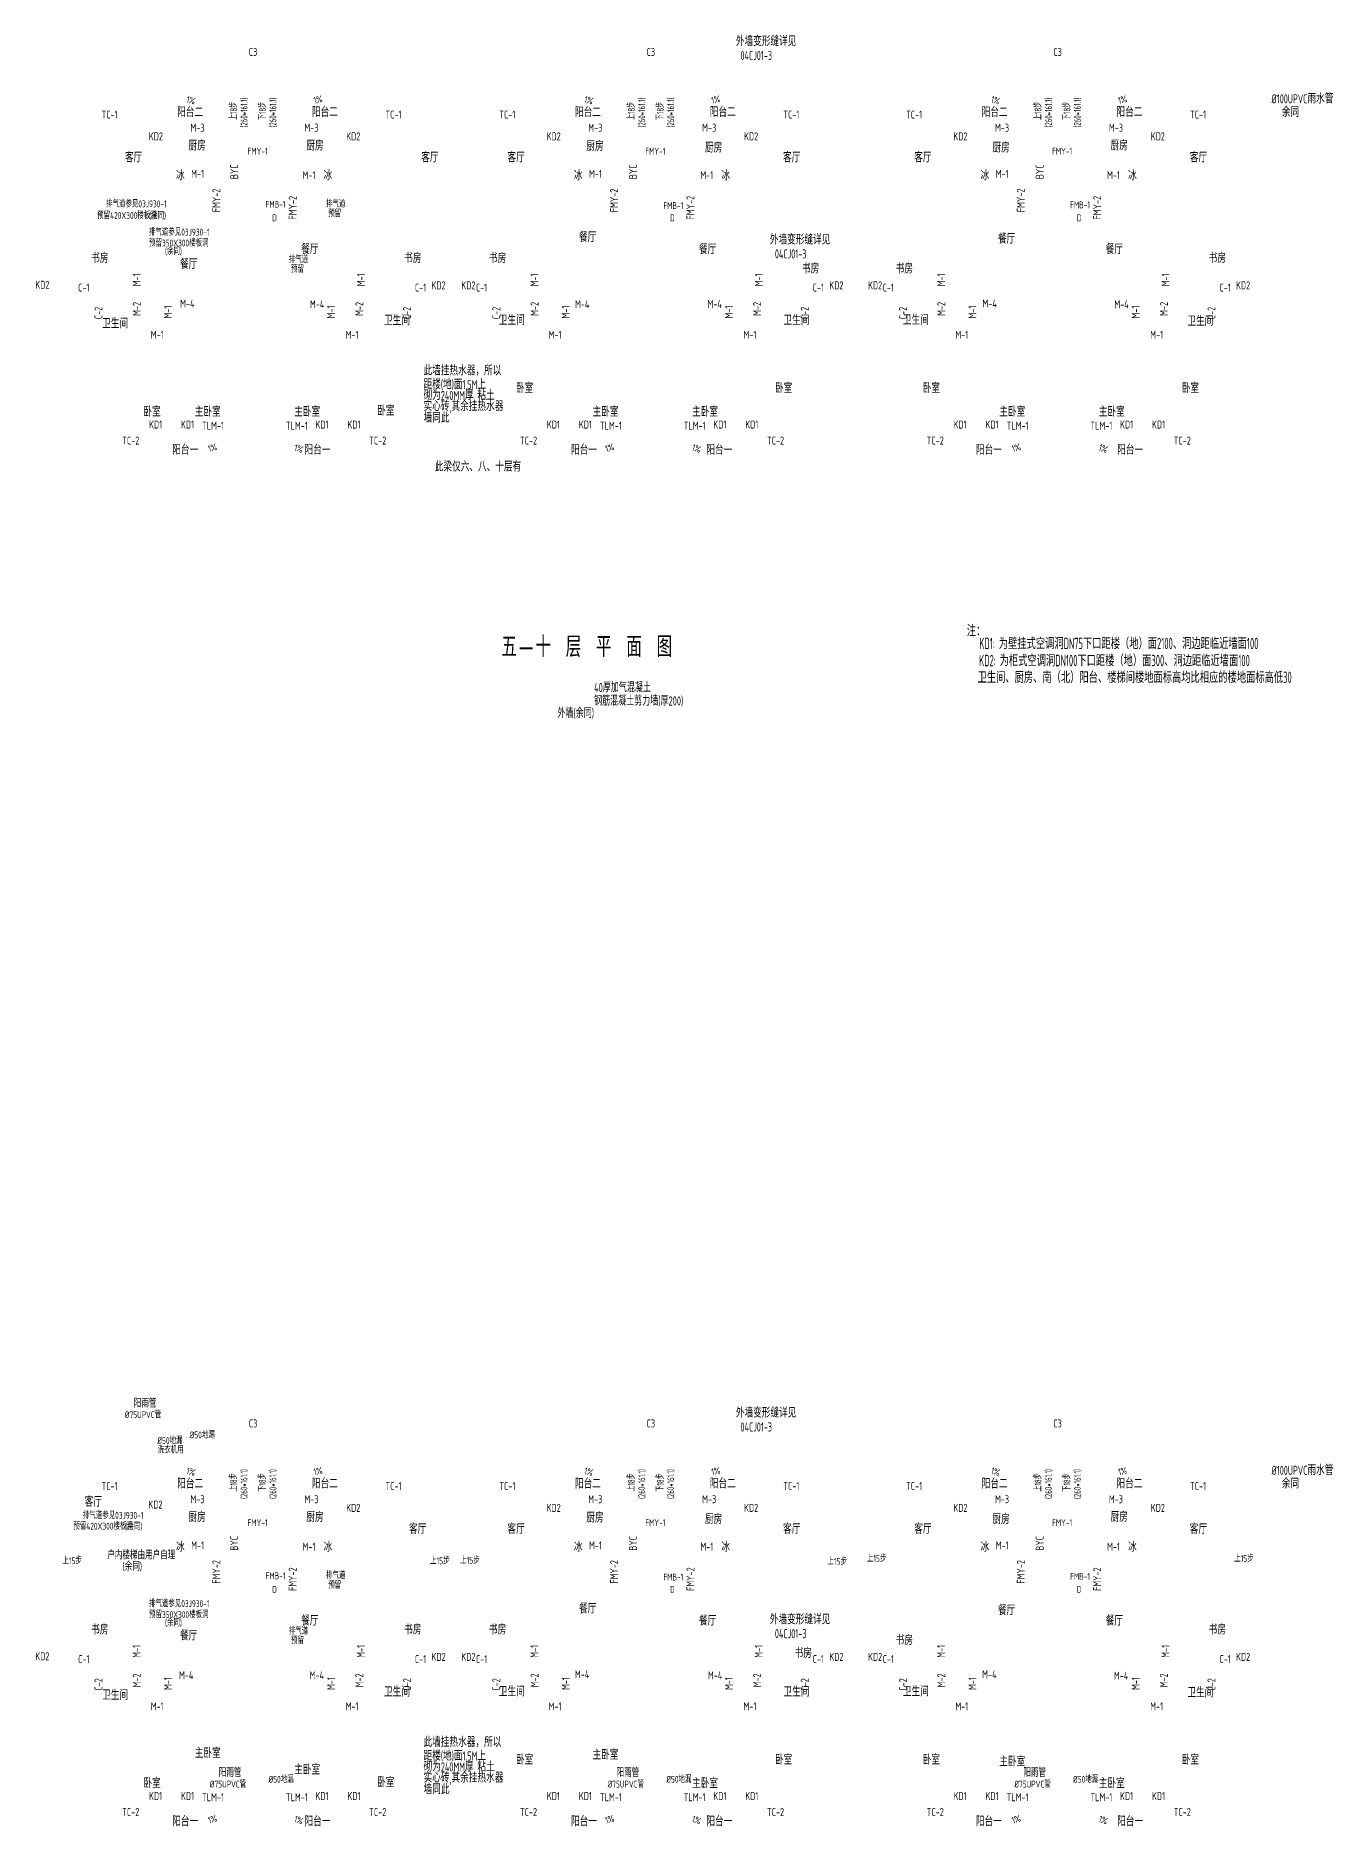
# Model space of a CAD drawing. Extents: x -726032 to 135930, y -151624 to 587044.
# Drawn here: x -133674 to -60358, y 127074 to 228893 of the extents above; entities that cross this region are included whole.
import ezdxf

# ---------------------------------------------------------------- set-up
doc = ezdxf.new("R2010")
doc.units = 0
doc.header["$LTSCALE"] = 1000
doc.header["$MEASUREMENT"] = 0
doc.linetypes.add('DASH', pattern=[0.35, 0.25, -0.1])
for name, color, linetype in [('PUB_DIM', 245, 'CONTINUOUS'), ('PUB_TEXT', 142, 'CONTINUOUS'), ('引线', 213, 'CONTINUOUS'), ('空调', 245, 'CONTINUOUS'), ('窗表', 71, 'CONTINUOUS'), ('门表', 74, 'CONTINUOUS'), ('雨水管', 20, 'CONTINUOUS')]:
    doc.layers.add(name, color=color, linetype=linetype)
doc.styles.add('_HZST', font='txt.shx', dxfattribs={"width": 0.8, "bigfont": 'HZST.shx'})
doc.styles.add('_HZTXT', font='isocp.shx', dxfattribs={"width": 0.8, "bigfont": 'hztxt.shx'})

msp = doc.modelspace()

# ---------------------------------------------------------------- texts
at = {"layer": 'PUB_DIM', "style": '_HZTXT', "width": 0.7}
for p in [(-120229.8, 218346.1), (-97609.8, 218346.1), (-74482.8, 218346.1), (-120229.8, 140348.9), (-97609.8, 140348.9), (-74482.8, 140348.9)]:
    msp.add_text('D', height=390, dxfattribs=at).set_placement(p)
at = {"layer": 'PUB_TEXT', "style": '_HZTXT', "width": 0.65}
for s, p in [('(260*161.1)', (-121642.2, 223679.3)), ('(260*161.1)', (-119998.9, 223679.3)), ('(260*161.1)', (-99022.2, 223679.3)), ('(260*161.1)', (-97378.9, 223679.3)), ('(260*161.1)', (-75895.2, 223679.3)), ('(260*161.1)', (-74251.9, 223679.3)), ('上18步', (-122234.5, 224099.7)), ('下18步', (-120591.2, 224099.7)), ('上18步', (-99614.5, 224099.7)), ('下18步', (-97971.2, 224099.7)), ('上18步', (-76487.5, 224099.7)), ('下18步', (-74844.2, 224099.7)), ('上18步', (-122234.5, 146102.6)), ('(260*161.1)', (-121642.2, 145682.1)), ('下18步', (-120591.2, 146102.6)), ('(260*161.1)', (-119998.9, 145682.1)), ('上18步', (-99614.5, 146102.6)), ('(260*161.1)', (-99022.2, 145682.1)), ('下18步', (-97971.2, 146102.6)), ('(260*161.1)', (-97378.9, 145682.1)), ('上18步', (-76487.5, 146102.6)), ('(260*161.1)', (-75895.2, 145682.1)), ('下18步', (-74844.2, 146102.6)), ('(260*161.1)', (-74251.9, 145682.1))]:
    msp.add_text(s, height=390, rotation=90, dxfattribs=at).set_placement(p)
at = {"layer": 'PUB_TEXT'}
for s, height, style, width, p in [('阳台二', 520, '_HZTXT', 0.7, (-125635.6, 224273.9)), ('阳台二', 520, '_HZTXT', 0.7, (-117971.8, 224284)), ('阳台二', 520, '_HZTXT', 0.7, (-103015.6, 224273.9)), ('阳台二', 520, '_HZTXT', 0.7, (-95351.8, 224284)), ('阳台二', 520, '_HZTXT', 0.7, (-79888.6, 224273.9)), ('阳台二', 520, '_HZTXT', 0.7, (-72224.8, 224284)), ('客厅', 520, '_HZTXT', 0.7, (-128610.8, 221701.8)), ('厨房', 520, '_HZTXT', 0.7, (-124991.7, 222371.9)), ('厨房', 520, '_HZTXT', 0.7, (-118291.9, 222371.9)), ('客厅', 520, '_HZTXT', 0.7, (-111760.3, 221701.8)), ('客厅', 520, '_HZTXT', 0.7, (-106853.2, 221701.8)), ('厨房', 520, '_HZTXT', 0.7, (-102371.7, 222343.1)), ('厨房', 520, '_HZTXT', 0.7, (-95625.5, 222257.5)), ('客厅', 520, '_HZTXT', 0.7, (-91181.7, 221701.8)), ('客厅', 520, '_HZTXT', 0.7, (-83726.2, 221701.8)), ('厨房', 520, '_HZTXT', 0.7, (-79279.1, 222261.2)), ('厨房', 520, '_HZTXT', 0.7, (-72561.5, 222382.4)), ('客厅', 520, '_HZTXT', 0.7, (-68054.7, 221701.8)), ('冰', 520, '_HZTXT', 0.7, (-125698.9, 220679.3)), ('冰', 520, '_HZTXT', 0.7, (-117311.2, 220679.3)), ('冰', 520, '_HZTXT', 0.7, (-103078.9, 220679.3)), ('冰', 520, '_HZTXT', 0.7, (-94691.2, 220679.3)), ('冰', 520, '_HZTXT', 0.7, (-79951.9, 220679.3)), ('冰', 520, '_HZTXT', 0.7, (-71564.2, 220679.3)), ('餐厅', 520, '_HZTXT', 0.7, (-118585.8, 216484.3)), ('餐厅', 520, '_HZTXT', 0.7, (-102787.4, 217171)), ('餐厅', 520, '_HZTXT', 0.7, (-95965.8, 216484.3)), ('餐厅', 520, '_HZTXT', 0.7, (-78965.7, 217080.9)), ('餐厅', 520, '_HZTXT', 0.7, (-72838.8, 216484.3)), ('书房', 520, '_HZTXT', 0.7, (-130526.6, 215976.6)), ('餐厅', 520, '_HZTXT', 0.7, (-125472.5, 215640.7)), ('书房', 520, '_HZTXT', 0.7, (-112728.2, 215976.6)), ('书房', 520, '_HZTXT', 0.7, (-107906.6, 215976.6)), ('书房', 520, '_HZTXT', 0.7, (-90108.2, 215379.7)), ('书房', 520, '_HZTXT', 0.7, (-84779.6, 215379.7)), ('书房', 520, '_HZTXT', 0.7, (-66981.2, 215976.6)), ('卫生间', 520, '_HZTXT', 0.7, (-129902, 212258.8)), ('卫生间', 520, '_HZTXT', 0.7, (-113876, 212437.1)), ('卫生间', 520, '_HZTXT', 0.7, (-107343.1, 212454.8)), ('卫生间', 520, '_HZTXT', 0.7, (-91160.7, 212441.8)), ('卫生间', 520, '_HZTXT', 0.7, (-84367.4, 212462.5)), ('卫生间', 520, '_HZTXT', 0.7, (-68193, 212398)), ('卧室', 520, '_HZTXT', 0.7, (-106370.7, 208581.6)), ('卧室', 520, '_HZTXT', 0.7, (-91641.3, 208581.6)), ('卧室', 520, '_HZTXT', 0.7, (-83243.7, 208581.6)), ('卧室', 520, '_HZTXT', 0.7, (-68514.3, 208581.6)), ('卧室', 520, '_HZTXT', 0.7, (-127554.1, 207242.6)), ('主卧室', 520, '_HZTXT', 0.7, (-124636.1, 207238.8)), ('主卧室', 520, '_HZTXT', 0.7, (-118979.9, 207238.8)), ('卧室', 520, '_HZTXT', 0.7, (-114261.3, 207298)), ('主卧室', 520, '_HZTXT', 0.7, (-102016.1, 207238.8)), ('主卧室', 520, '_HZTXT', 0.7, (-96359.9, 207238.8)), ('主卧室', 520, '_HZTXT', 0.7, (-78889.1, 207238.8)), ('主卧室', 520, '_HZTXT', 0.7, (-73232.9, 207238.8)), ('阳台一', 520, '_HZTXT', 0.7, (-125913, 205070.6)), ('阳台一', 520, '_HZTXT', 0.7, (-118394.7, 205070.6)), ('阳台一', 520, '_HZTXT', 0.7, (-103242.9, 205070.6)), ('阳台一', 520, '_HZTXT', 0.7, (-95547.9, 205070.6)), ('阳台一', 520, '_HZTXT', 0.7, (-80221.5, 205070.6)), ('阳台一', 520, '_HZTXT', 0.7, (-72186.2, 205070.6)), ('五-十 层 平 面 图', 1170, '_HZST', 0.8, (-107202.2, 193561.2)), ('注：', 650, '_HZTXT', 0.6, (-80737.4, 194736.5)), ('KD1: 为壁挂式空调洞DN75下口距楼（地）面2100、洞边距临近墙面100', 650, '_HZTXT', 0.6, (-80021.4, 194011.9, -29952)), (' KD2: 为柜式空调洞DN100下口距楼（地）面300、洞边距临近墙面100', 650, '_HZTXT', 0.6, (-80257.1, 193039.9, -29952)), ('卫生间、厨房、南（北）阳台、楼梯间楼地面标高均比相应的楼地面标高低30', 650, '_HZTXT', 0.6, (-80123.8, 192085.6, -29952)), ('40厚加气混凝土', 520, '_HZTXT', 0.65, (-101930.1, 191567.1)), ('外墙(余同)', 520, '_HZTXT', 0.65, (-104013.3, 190104.9)), ('钢筋混凝土剪力墙(厚200)', 520, '_HZTXT', 0.65, (-101930.1, 190806.3)), ('阳台二', 520, '_HZTXT', 0.7, (-125635.6, 146276.7)), ('阳台二', 520, '_HZTXT', 0.7, (-117971.8, 146286.8)), ('阳台二', 520, '_HZTXT', 0.7, (-103015.6, 146276.7)), ('阳台二', 520, '_HZTXT', 0.7, (-95351.8, 146286.8)), ('阳台二', 520, '_HZTXT', 0.7, (-79888.6, 146276.7)), ('阳台二', 520, '_HZTXT', 0.7, (-72224.8, 146286.8)), ('客厅', 520, '_HZTXT', 0.7, (-130890.4, 145250)), ('厨房', 520, '_HZTXT', 0.7, (-124991.7, 144374.8)), ('厨房', 520, '_HZTXT', 0.7, (-118291.9, 144374.8)), ('厨房', 520, '_HZTXT', 0.7, (-102371.7, 144346)), ('厨房', 520, '_HZTXT', 0.7, (-95625.5, 144260.3)), ('厨房', 520, '_HZTXT', 0.7, (-79279.1, 144264)), ('厨房', 520, '_HZTXT', 0.7, (-72561.5, 144385.2)), ('客厅', 520, '_HZTXT', 0.7, (-112455.5, 143704.6)), ('客厅', 520, '_HZTXT', 0.7, (-106853.2, 143704.6)), ('客厅', 520, '_HZTXT', 0.7, (-91181.7, 143704.6)), ('客厅', 520, '_HZTXT', 0.7, (-83726.2, 143704.6)), ('客厅', 520, '_HZTXT', 0.7, (-68054.7, 143704.6)), ('冰', 520, '_HZTXT', 0.7, (-125698.9, 142682.1)), ('冰', 520, '_HZTXT', 0.7, (-117311.2, 142682.1)), ('冰', 520, '_HZTXT', 0.7, (-103078.9, 142682.1)), ('冰', 520, '_HZTXT', 0.7, (-94691.2, 142682.1)), ('冰', 520, '_HZTXT', 0.7, (-79951.9, 142682.1)), ('冰', 520, '_HZTXT', 0.7, (-71564.2, 142682.1)), ('上15步', 390, '_HZTXT', 0.7, (-132165.6, 141976.8)), ('上15步', 390, '_HZTXT', 0.7, (-111254.8, 141973.9)), ('上15步', 390, '_HZTXT', 0.7, (-109545.6, 142002.2)), ('上15步', 390, '_HZTXT', 0.7, (-88660.8, 141937.7)), ('上15步', 390, '_HZTXT', 0.7, (-86418.6, 142105.3)), ('上15步', 390, '_HZTXT', 0.7, (-65533.8, 142105.3)), ('餐厅', 520, '_HZTXT', 0.7, (-102787.4, 139173.8)), ('餐厅', 520, '_HZTXT', 0.7, (-78965.7, 139083.7)), ('书房', 520, '_HZTXT', 0.7, (-130526.6, 137979.4)), ('餐厅', 520, '_HZTXT', 0.7, (-118585.8, 138487.1)), ('书房', 520, '_HZTXT', 0.7, (-112728.2, 137979.4)), ('书房', 520, '_HZTXT', 0.7, (-107906.6, 137979.4)), ('餐厅', 520, '_HZTXT', 0.7, (-95965.8, 138487.1)), ('餐厅', 520, '_HZTXT', 0.7, (-72838.8, 138487.1)), ('书房', 520, '_HZTXT', 0.7, (-66981.2, 137979.4)), ('餐厅', 520, '_HZTXT', 0.7, (-125472.5, 137643.5)), ('书房', 520, '_HZTXT', 0.7, (-84779.6, 137382.5)), ('书房', 520, '_HZTXT', 0.7, (-90524.8, 136643.6)), ('卫生间', 520, '_HZTXT', 0.7, (-129902, 134261.6)), ('卫生间', 520, '_HZTXT', 0.7, (-113876, 134439.9)), ('卫生间', 520, '_HZTXT', 0.7, (-107343.1, 134457.6)), ('卫生间', 520, '_HZTXT', 0.7, (-91160.7, 134444.7)), ('卫生间', 520, '_HZTXT', 0.7, (-84367.4, 134465.4)), ('卫生间', 520, '_HZTXT', 0.7, (-68193, 134400.8)), ('主卧室', 520, '_HZTXT', 0.7, (-124636.1, 130953.8)), ('主卧室', 520, '_HZTXT', 0.7, (-102016.1, 130859.6)), ('主卧室', 520, '_HZTXT', 0.7, (-118979.9, 130016.7)), ('卧室', 520, '_HZTXT', 0.7, (-106370.7, 130584.4)), ('卧室', 520, '_HZTXT', 0.7, (-91641.3, 130584.4)), ('卧室', 520, '_HZTXT', 0.7, (-83243.7, 130584.4)), ('主卧室', 520, '_HZTXT', 0.7, (-78889.1, 130476.5)), ('卧室', 520, '_HZTXT', 0.7, (-68514.3, 130584.4)), ('卧室', 520, '_HZTXT', 0.7, (-127554.1, 129245.4)), ('卧室', 520, '_HZTXT', 0.7, (-114261.3, 129300.8)), ('主卧室', 520, '_HZTXT', 0.7, (-96359.9, 129241.6)), ('主卧室', 520, '_HZTXT', 0.7, (-73232.9, 129241.6)), ('阳台一', 520, '_HZTXT', 0.7, (-125913, 127073.4)), ('阳台一', 520, '_HZTXT', 0.7, (-118394.7, 127073.4)), ('阳台一', 520, '_HZTXT', 0.7, (-103242.9, 127073.4)), ('阳台一', 520, '_HZTXT', 0.7, (-95547.9, 127073.4)), ('阳台一', 520, '_HZTXT', 0.7, (-80221.5, 127073.4)), ('阳台一', 520, '_HZTXT', 0.7, (-72186.2, 127073.4))]:
    msp.add_text(s, height=height, dxfattribs=dict(at, style=style, width=width)).set_placement(p)
at = {"layer": '引线', "style": '_HZTXT', "width": 0.7}
for s, height, p in [('外墙变形缝详见', 520, (-93867.2, 228313.5)), ('04CJ01-3  ', 520, (-93606.9, 227514.4)), ('%%C100UPVC雨水管', 520, (-63403.5, 225049.3)), ('余同', 520, (-62824.4, 224284.3)), ('预留420X300楼板洞', 390, (-130186.9, 218482)), ('排气道参见03J930-1', 390, (-129683.5, 219140.5)), ('排气道', 390, (-117175.8, 219139.8)), ('预留', 390, (-117047.3, 218592.8)), ('排气道参见03J930-1', 390, (-127246.7, 217533.3)), ('(余同)', 390, (-127231.6, 218457.8)), ('预留350X300楼板洞', 390, (-127238, 216912.3)), ('(余同)', 390, (-126328.7, 216442.7)), ('外墙变形缝详见', 520, (-91934.1, 217028.4)), ('排气道', 390, (-119293.7, 215975.2)), ('预留', 390, (-119165.1, 215428.2)), ('04CJ01-3  ', 520, (-91649.7, 216229.3)), ('此墙挂热水器，所以', 520, (-111625.4, 209584.3)), ('砌为240MM厚 粘土', 520, (-111625.4, 208180)), ('距楼(地)面1.5M上', 520, (-111625.4, 208803)), ('实心砖,其余挂热水器', 520, (-111625.4, 207556.9)), ('墙同此', 520, (-111625.4, 206900)), ('此梁仅六、八、十层有', 520, (-110987.3, 204118.8)), ('%%C75UPVC管', 390, (-128611.2, 150279.2)), ('阳雨管', 455, (-128103.2, 150889.6)), ('外墙变形缝详见', 520, (-93867.2, 150316.3)), ('04CJ01-3  ', 520, (-93606.9, 149517.2)), ('%%C50地漏', 390, (-126759.2, 148811.8)), ('洗衣机用', 390, (-126743, 148284.4)), ('%%C50地漏', 390, (-124924.8, 149132.9)), ('%%C100UPVC雨水管', 520, (-63403.5, 147052.1)), ('余同', 520, (-62824.4, 146287.1)), ('排气道参见03J930-1', 390, (-131004.7, 144553.9)), ('预留420X300楼板洞', 390, (-131542.6, 143939.5)), ('(余同)', 390, (-128587.4, 143915.3)), ('户内楼梯由用户自理', 455, (-129609.8, 142258.9)), ('(余同)', 455, (-128745.3, 141609.4)), ('排气道', 390, (-117175.8, 141142.6)), ('预留', 390, (-117047.3, 140595.6)), ('排气道参见03J930-1', 390, (-127246.7, 139536.1)), ('预留350X300楼板洞', 390, (-127238, 138915.1)), ('(余同)', 390, (-126328.7, 138445.5)), ('外墙变形缝详见', 520, (-91934.1, 138562.9)), ('排气道', 390, (-119293.7, 137978)), ('预留', 390, (-119165.1, 137431)), ('04CJ01-3  ', 520, (-91649.7, 137763.8)), ('距楼(地)面1.5M上', 520, (-111625.4, 130805.8)), ('此墙挂热水器，所以', 520, (-111625.4, 131587.1)), ('阳雨管', 455, (-123270.3, 129881.4)), ('砌为240MM厚 粘土', 520, (-111625.4, 130182.8)), ('阳雨管', 455, (-100650.3, 129881.4)), ('阳雨管', 455, (-77523.3, 129881.4)), ('%%C75UPVC管', 390, (-123778.3, 129271)), ('%%C50地漏', 390, (-120438.9, 129545.5)), ('墙同此', 520, (-111625.4, 128902.8)), ('实心砖,其余挂热水器', 520, (-111625.4, 129559.7)), ('%%C75UPVC管', 390, (-101158.3, 129271)), ('%%C50地漏', 390, (-97818.9, 129545.5)), ('%%C75UPVC管', 390, (-78031.3, 129271)), ('%%C50地漏', 390, (-74691.9, 129545.5))]:
    msp.add_text(s, height=height, dxfattribs=at).set_placement(p)
at = {"layer": '空调', "linetype": 'DASH', "ltscale": 0.5, "style": '_HZTXT', "width": 0.7}
for s, p in [('KD2', (-127249.7, 222948.2)), ('KD2', (-116023.7, 222948.2)), ('KD2', (-104629.7, 222948.2)), ('KD2', (-93403.7, 222948.2)), ('KD2', (-81502.7, 222948.2)), ('KD2', (-70276.7, 222948.2)), ('KD2', (-133704.9, 214504.7)), ('KD2', (-111174.7, 214474.1)), ('KD2', (-109478.8, 214474.1)), ('KD2', (-88554.7, 214474.1)), ('KD2', (-86351.8, 214474.1)), ('KD2', (-65427.7, 214474.1)), ('KD1', (-127236.8, 206559.2)), ('KD1', (-125419.6, 206559.2)), ('KD1', (-117771, 206559.2)), ('KD1', (-115953.8, 206559.2)), ('KD1', (-104616.8, 206559.2)), ('KD1', (-102799.6, 206559.2)), ('KD1', (-95151, 206559.2)), ('KD1', (-93333.8, 206559.2)), ('KD1', (-81489.8, 206559.2)), ('KD1', (-79672.6, 206559.2)), ('KD1', (-72024, 206559.2)), ('KD1', (-70206.8, 206559.2)), ('KD2', (-127274.6, 145137.6)), ('KD2', (-116023.7, 144951)), ('KD2', (-104629.7, 144951)), ('KD2', (-93403.7, 144951)), ('KD2', (-81502.7, 144951)), ('KD2', (-70276.7, 144951)), ('KD2', (-133704.9, 136507.5)), ('KD2', (-111174.7, 136476.9)), ('KD2', (-109478.8, 136476.9)), ('KD2', (-88554.7, 136476.9)), ('KD2', (-86351.8, 136476.9)), ('KD2', (-65427.7, 136476.9)), ('KD1', (-127236.8, 128562)), ('KD1', (-125419.6, 128562)), ('KD1', (-117771, 128562)), ('KD1', (-115953.8, 128562)), ('KD1', (-104616.8, 128562)), ('KD1', (-102799.6, 128562)), ('KD1', (-95151, 128562)), ('KD1', (-93333.8, 128562)), ('KD1', (-81489.8, 128562)), ('KD1', (-79672.6, 128562)), ('KD1', (-72024, 128562)), ('KD1', (-70206.8, 128562))]:
    msp.add_text(s, height=455, dxfattribs=at).set_placement(p)
at = {"layer": '窗表', "style": '_HZTXT', "width": 0.7}
for s, p in [('C3', (-121563.3, 227749)), ('C3', (-98943.3, 227749)), ('C3', (-75816.3, 227749)), ('TC-1', (-129936.8, 224188.3)), ('TC-1', (-113790.6, 224188.3)), ('TC-1', (-107316.8, 224188.3)), ('TC-1', (-91170.6, 224188.3)), ('TC-1', (-84189.8, 224188.3)), ('TC-1', (-68043.6, 224188.3)), ('C-1', (-131268.7, 214347.6)), ('C-1', (-112120.1, 214347.6)), ('C-1', (-108648.7, 214347.6)), ('C-1', (-89500.1, 214347.6)), ('C-1', (-85521.7, 214347.6)), ('C-1', (-66373.1, 214347.6)), ('TC-2', (-128763.7, 205648.8)), ('TC-2', (-114717.6, 205648.8)), ('TC-2', (-106143.7, 205648.8)), ('TC-2', (-92097.6, 205648.8)), ('TC-2', (-83016.7, 205648.8)), ('TC-2', (-68970.6, 205648.8)), ('C3', (-121563.3, 149751.8)), ('C3', (-98943.3, 149751.8)), ('C3', (-75816.3, 149751.8)), ('TC-1', (-129936.8, 146191.1)), ('TC-1', (-113790.6, 146191.1)), ('TC-1', (-107316.8, 146191.1)), ('TC-1', (-91170.6, 146191.1)), ('TC-1', (-84189.8, 146191.1)), ('TC-1', (-68043.6, 146191.1)), ('C-1', (-131268.7, 136350.4)), ('C-1', (-112120.1, 136350.4)), ('C-1', (-108648.7, 136350.4)), ('C-1', (-89500.1, 136350.4)), ('C-1', (-85521.7, 136350.4)), ('C-1', (-66373.1, 136350.4)), ('TC-2', (-128763.7, 127651.6)), ('TC-2', (-114717.6, 127651.6)), ('TC-2', (-106143.7, 127651.6)), ('TC-2', (-92097.6, 127651.6)), ('TC-2', (-83016.7, 127651.6)), ('TC-2', (-68970.6, 127651.6))]:
    msp.add_text(s, height=455, dxfattribs=at).set_placement(p)
for p in [(-129885.7, 212779.5), (-112345.1, 212779.5), (-107265.7, 212779.5), (-89725.1, 212779.5), (-84138.7, 212779.5), (-66598.1, 212779.5), (-129885.7, 134782.4), (-112345.1, 134782.4), (-107265.7, 134782.4), (-89725.1, 134782.4), (-84138.7, 134782.4), (-66598.1, 134782.4)]:
    msp.add_text('C-2', height=455, rotation=90, dxfattribs=at).set_placement(p)
at = {"layer": '门表', "style": '_HZTXT', "width": 0.7}
for s, height, p in [('M-3', 455, (-124880.3, 223437.5)), ('M-3', 455, (-118404.2, 223437.5)), ('M-3', 455, (-102260.3, 223437.5)), ('M-3', 455, (-95784.2, 223437.5)), ('M-3', 455, (-79133.3, 223437.5)), ('M-3', 455, (-72657.2, 223437.5)), ('FMY-1', 390, (-121635.6, 222136.2)), ('FMY-1', 390, (-99015.6, 222136.2)), ('FMY-1', 390, (-75888.6, 222136.2)), ('M-1', 455, (-124838.7, 220812.9)), ('M-1', 455, (-118505.8, 220738.3)), ('M-1', 455, (-102218.7, 220812.9)), ('M-1', 455, (-95885.8, 220738.3)), ('M-1', 455, (-79091.7, 220812.9)), ('M-1', 455, (-72758.8, 220738.3)), ('FMB-1', 390, (-120608.7, 219115.4)), ('FMB-1', 390, (-97988.7, 219042.9)), ('FMB-1', 390, (-74861.7, 219082.4)), ('M-4', 455, (-125467.9, 213437.8)), ('M-4', 455, (-118087.2, 213403.7)), ('M-4', 455, (-103014.9, 213403.7)), ('M-4', 455, (-95483.1, 213413.3)), ('M-4', 455, (-79846, 213442.5)), ('M-4', 455, (-72344.2, 213394)), ('M-1', 455, (-127135.4, 211659.7)), ('M-1', 455, (-116053.6, 211659.7)), ('M-1', 455, (-104515.4, 211659.7)), ('M-1', 455, (-93433.6, 211659.7)), ('M-1', 455, (-81388.4, 211659.7)), ('M-1', 455, (-70306.6, 211659.7)), ('TLM-1', 455, (-124215.4, 206491.5)), ('TLM-1', 455, (-119451.4, 206491.5)), ('TLM-1', 455, (-101595.4, 206491.5)), ('TLM-1', 455, (-96831.4, 206491.5)), ('TLM-1', 455, (-78468.4, 206491.5)), ('TLM-1', 455, (-73704.4, 206491.5)), ('M-3', 455, (-124880.3, 145440.3)), ('M-3', 455, (-118404.2, 145440.3)), ('M-3', 455, (-102260.3, 145440.3)), ('M-3', 455, (-95784.2, 145440.3)), ('M-3', 455, (-79133.3, 145440.3)), ('M-3', 455, (-72657.2, 145440.3)), ('FMY-1', 390, (-121635.6, 144139)), ('FMY-1', 390, (-99015.6, 144139)), ('FMY-1', 390, (-75888.6, 144139)), ('M-1', 455, (-124838.7, 142815.7)), ('M-1', 455, (-118505.8, 142741.1)), ('M-1', 455, (-102218.7, 142815.7)), ('M-1', 455, (-95885.8, 142741.1)), ('M-1', 455, (-79091.7, 142815.7)), ('M-1', 455, (-72758.8, 142741.1)), ('FMB-1', 390, (-120608.7, 141118.2)), ('FMB-1', 390, (-97988.7, 141045.7)), ('FMB-1', 390, (-74861.7, 141085.2)), ('M-4', 455, (-125529.5, 135432.3)), ('M-4', 455, (-118104.1, 135432.3)), ('M-4', 455, (-103019.5, 135481.7)), ('M-4', 455, (-95456, 135424.3)), ('M-4', 455, (-79862, 135479.6)), ('M-4', 455, (-72370.3, 135406.8)), ('M-1', 455, (-127135.4, 133662.6)), ('M-1', 455, (-116053.6, 133662.6)), ('M-1', 455, (-104515.4, 133662.6)), ('M-1', 455, (-93433.6, 133662.6)), ('M-1', 455, (-81388.4, 133662.6)), ('M-1', 455, (-70306.6, 133662.6)), ('TLM-1', 455, (-124215.4, 128494.3)), ('TLM-1', 455, (-119451.4, 128494.3)), ('TLM-1', 455, (-101595.4, 128494.3)), ('TLM-1', 455, (-96831.4, 128494.3)), ('TLM-1', 455, (-78468.4, 128494.3)), ('TLM-1', 455, (-73704.4, 128494.3))]:
    msp.add_text(s, height=height, dxfattribs=at).set_placement(p)
for s, p in [('BYC', (-122167.8, 220740.7)), ('BYC', (-99491.9, 220740.7)), ('BYC', (-76364.9, 220740.7)), ('FMY-2', (-123184, 218862.9)), ('FMY-2', (-100564, 218862.9)), ('FMY-2', (-77437, 218862.9)), ('FMY-2', (-118843.5, 218448.4)), ('FMY-2', (-96223.5, 218448.4)), ('FMY-2', (-73096.5, 218448.4)), ('M-1', (-127715.4, 214648.9)), ('M-1', (-114956.9, 214648.9)), ('M-1', (-105095.4, 214648.9)), ('M-1', (-92336.9, 214648.9)), ('M-1', (-81968.4, 214648.9)), ('M-1', (-69209.9, 214648.9)), ('M-2', (-127707, 212966.8)), ('M-1', (-125935.2, 212817.3)), ('M-1', (-116655.7, 212817.3)), ('M-2', (-115052.3, 212966.8)), ('M-2', (-105087, 212966.8)), ('M-1', (-103315.2, 212817.3)), ('M-1', (-94035.7, 212817.3)), ('M-2', (-92432.3, 212966.8)), ('M-2', (-81960, 212966.8)), ('M-1', (-80188.2, 212817.3)), ('M-1', (-70908.7, 212817.3)), ('M-2', (-69305.3, 212966.8)), ('BYC', (-122167.8, 142743.5)), ('BYC', (-99491.9, 142743.5)), ('BYC', (-76364.9, 142743.5)), ('FMY-2', (-123184, 140865.7)), ('FMY-2', (-118843.5, 140451.2)), ('FMY-2', (-100564, 140865.7)), ('FMY-2', (-96223.5, 140451.2)), ('FMY-2', (-77437, 140865.7)), ('FMY-2', (-73096.5, 140451.2)), ('M-1', (-127715.4, 136651.8)), ('M-1', (-114956.9, 136651.8)), ('M-1', (-105095.4, 136651.8)), ('M-1', (-92336.9, 136651.8)), ('M-1', (-81968.4, 136651.8)), ('M-1', (-69209.9, 136651.8)), ('M-2', (-127707, 134969.6)), ('M-2', (-115052.3, 134969.6)), ('M-2', (-105087, 134969.6)), ('M-2', (-92432.3, 134969.6)), ('M-2', (-81960, 134969.6)), ('M-2', (-69305.3, 134969.6)), ('M-1', (-125935.2, 134820.1)), ('M-1', (-116655.7, 134820.1)), ('M-1', (-103315.2, 134820.1)), ('M-1', (-94035.7, 134820.1)), ('M-1', (-80188.2, 134820.1)), ('M-1', (-70908.7, 134820.1))]:
    msp.add_text(s, height=455, rotation=90, dxfattribs=at).set_placement(p)
at = {"layer": '雨水管', "style": '_HZTXT', "width": 0.7}
for rotation, p in [(345.95759, (-125137.7, 225101.4)), (14.04241, (-117822.3, 225015.3)), (345.95759, (-102517.7, 225101.4)), (14.04241, (-95202.3, 225015.3)), (345.95759, (-79390.7, 225101.4)), (14.04241, (-72075.3, 225015.3)), (18.224825, (-123803.2, 205203.9)), (18.224825, (-101220.2, 205203.9)), (18.224825, (-78099.2, 205203.9)), (341.775175, (-119018.1, 205314.9)), (341.775175, (-96398.1, 205314.9)), (341.775175, (-73271.1, 205314.9)), (345.95759, (-125137.7, 147104.2)), (14.04241, (-117822.3, 147018.1)), (345.95759, (-102517.7, 147104.2)), (14.04241, (-95202.3, 147018.1)), (345.95759, (-79390.7, 147104.2)), (14.04241, (-72075.3, 147018.1)), (18.224825, (-123803.2, 127206.7)), (341.775175, (-119018.1, 127317.7)), (18.224825, (-101220.2, 127206.7)), (341.775175, (-96398.1, 127317.7)), (18.224825, (-78099.2, 127206.7)), (341.775175, (-73271.1, 127317.7))]:
    msp.add_text('1%', height=390, rotation=rotation, dxfattribs=at).set_placement(p)

doc.saveas('drawing.dxf')
